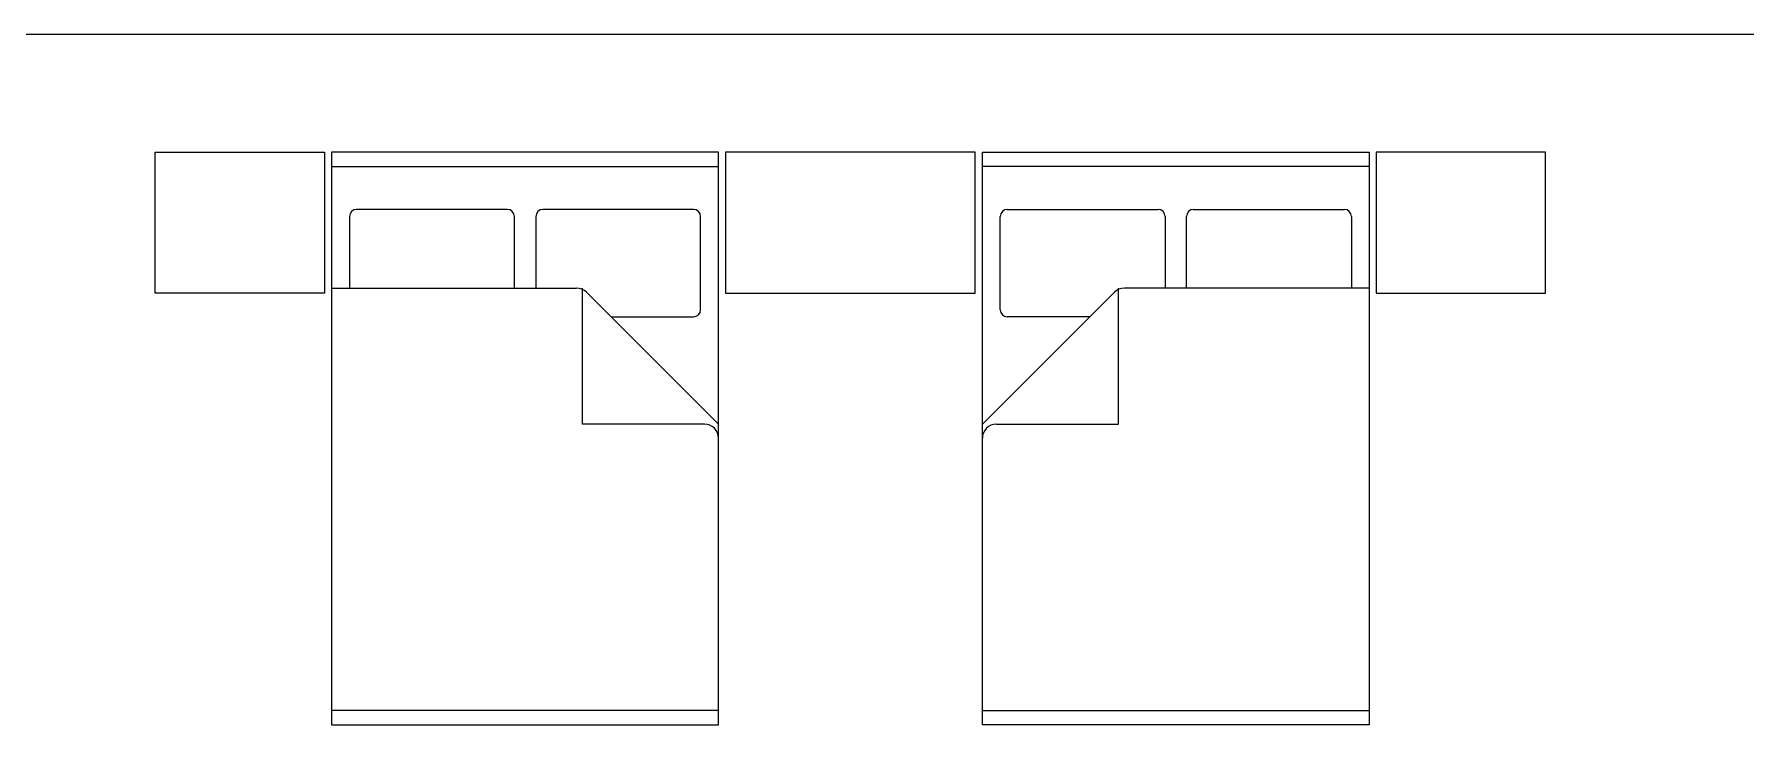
# Model space of a CAD drawing. Header units: millimetres. Extents: x 1787 to 68324, y 1435 to 30835.
# Drawn here: x 47442 to 53509, y 10426 to 12876 of the extents above; entities that cross this region are included whole.
import ezdxf

# ---------------------------------------------------------------- set-up
doc = ezdxf.new("R2010")
doc.units = ezdxf.units.MM
doc.layers.add('www.cad-blocks.net', color=7, linetype='Continuous')

# ---------------------------------------------------------------- blocks, each defined once
blk = doc.blocks.new('Group-51')
for p, q in [((-1.8392, 0), (-1.8392, 2.032)), ((-1.8392, 2.032), (-0.4676, 2.032)), ((-0.4676, 2.032), (-0.4676, 0)), ((-0.4676, 0), (-1.8392, 0))]:
    blk.add_line(p, q)
blk = doc.blocks.new('Group-52')
for p, q in [((0.4676, 2.032), (0.4676, 0)), ((1.8392, 2.032), (0.4676, 2.032)), ((1.8392, 0), (1.8392, 2.032)), ((0.4676, 0), (1.8392, 0))]:
    blk.add_line(p, q)
blk = doc.blocks.new('A$C50167007')
at = {"color": 7, "lineweight": 18}
for p, q in [((0.625, 1.9812), (1.9966, 1.9812)), ((4.3034, 1.9812), (2.9318, 1.9812)), ((1.2477, 1.8288), (0.7135, 1.8288)), ((1.9081, 1.8288), (1.3739, 1.8288)), ((3.0203, 1.8288), (3.5545, 1.8288)), ((3.6807, 1.8288), (4.2149, 1.8288)), ((0.6885, 1.8038), (0.6885, 1.5494)), ((1.2727, 1.5494), (1.2727, 1.8038)), ((1.3489, 1.8038), (1.3489, 1.5494)), ((1.9331, 1.4728), (1.9331, 1.8038)), ((2.9953, 1.4728), (2.9953, 1.8038)), ((3.5795, 1.8038), (3.5795, 1.5494)), ((3.6557, 1.5494), (3.6557, 1.8038)), ((4.2399, 1.8038), (4.2399, 1.5494)), ((0.625, 1.5494), (1.4933, 1.5494)), ((1.514, 1.0668), (1.514, 1.5494)), ((1.5286, 1.5348), (1.9966, 1.0668)), ((3.3997, 1.5348), (2.9318, 1.0668)), ((3.4144, 1.0668), (3.4144, 1.5494)), ((4.3034, 1.5494), (3.4351, 1.5494)), ((1.6156, 1.4478), (1.9081, 1.4478)), ((3.3128, 1.4478), (3.0203, 1.4478)), ((1.9466, 1.0668), (1.514, 1.0668)), ((2.9818, 1.0668), (3.4144, 1.0668)), ((1.9966, 0.0508), (0.625, 0.0508)), ((2.9318, 0.0508), (4.3034, 0.0508))]:
    blk.add_line(p, q, dxfattribs=at)
for points in [[(0.6, 2.032), (0.6, 1.532), (0, 1.532), (0, 2.032)], [(2.0216, 2.032), (2.0216, 1.532), (2.9068, 1.532), (2.9068, 2.032)], [(4.3284, 2.032), (4.3284, 1.532), (4.9284, 1.532), (4.9284, 2.032)]]:
    blk.add_lwpolyline(points, close=True)
for centre, radius, start, end in [((0.7135, 1.8038), 0.025, 90, 180), ((1.2477, 1.8038), 0.025, 0, 90), ((1.3739, 1.8038), 0.025, 90, 180), ((1.9081, 1.8038), 0.025, 0, 90), ((3.0203, 1.8038), 0.025, 90, 180), ((3.5545, 1.8038), 0.025, 0, 90), ((3.6807, 1.8038), 0.025, 90, 180), ((4.2149, 1.8038), 0.025, 0, 90), ((1.4933, 1.4994), 0.05, 45, 90), ((3.4351, 1.4994), 0.05, 90, 135), ((1.9081, 1.4728), 0.025, 270, 0), ((3.0203, 1.4728), 0.025, 180, 270)]:
    blk.add_arc(centre, radius, start, end, dxfattribs=at)
for centre, start, end in [((1.9466, 1.0168), 0, 90), ((2.9818, 1.0168), 90, 180)]:
    blk.add_arc(centre, 0.05, start, end)
at = {"color": 7, "rotation": 180}
for name in ['Group-52', 'Group-51']:
    blk.add_blockref(name, (2.4642, 2.032), dxfattribs=at)
blk = doc.blocks.new('format')
at = {"color": 155, "true_color": 0x546d8e}
blk.add_line((47364.4, 22359.1), (110172.9, 22359.1), dxfattribs=at)

msp = doc.modelspace()

# ---------------------------------------------------------------- block references
at = {"xscale": 1000, "yscale": 1000, "zscale": 1000}
msp.add_blockref('A$C50167007', (47871.1, 10425.6), dxfattribs=at)
at = {"layer": 'www.cad-blocks.net'}
msp.add_blockref('format', (-41848.5, -9482.9), dxfattribs=at)

doc.saveas('drawing.dxf')
